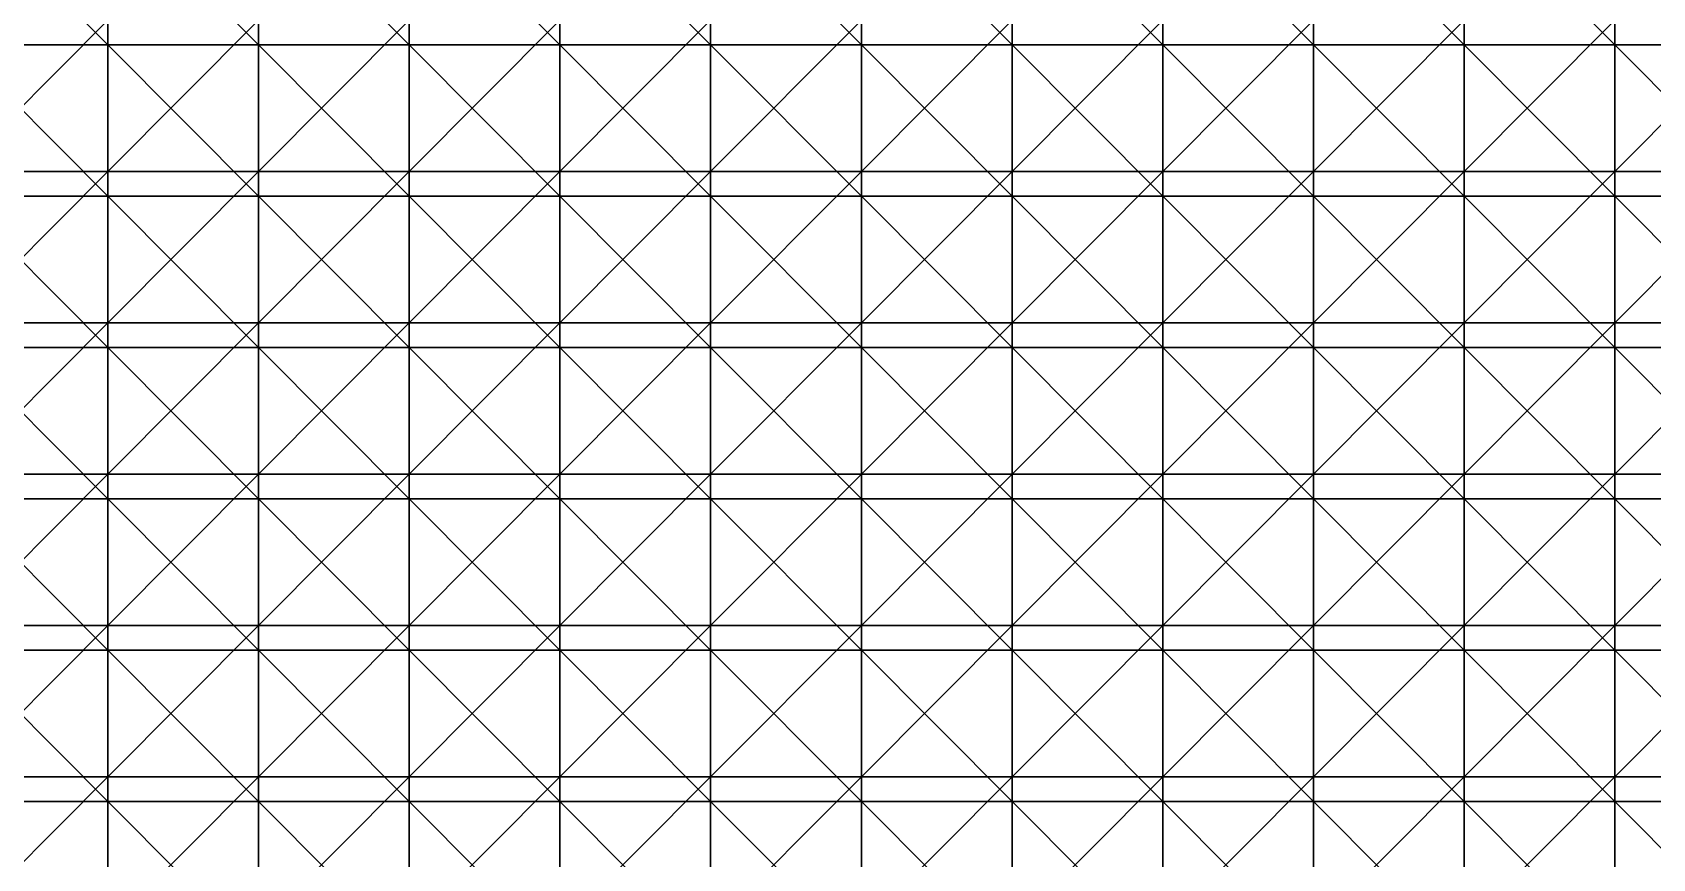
# Model space of a CAD drawing. Header units: inches. Extents: x 0 to 300, y 0 to 160.
# Drawn here: x 150 to 225, y 38.2 to 76.5 of the extents above; entities that cross this region are included whole.
import ezdxf

# ---------------------------------------------------------------- set-up
doc = ezdxf.new("R2010")
doc.units = ezdxf.units.IN
doc.header["$LTSCALE"] = 198.929398
doc.header["$MEASUREMENT"] = 0
doc.layers.add('4', color=7, linetype='CONTINUOUS')
doc.layers.add('6', color=7, linetype='CONTINUOUS')

msp = doc.modelspace()

# ---------------------------------------------------------------- linework, layer by layer
at = {"layer": '4', "linetype": 'CONTINUOUS'}
for points in [[(153.488, 70.063, -160), (146.512, 70.063, -160), (153.488, 77.07, -160), (153.488, 70.063, -160)], [(153.488, 77.07, -160), (146.512, 70.063, -160), (146.512, 77.07, -160), (153.488, 77.07, -160)], [(160.465, 70.063, -160), (153.488, 70.063, -160), (160.465, 77.07, -160), (160.465, 70.063, -160)], [(160.465, 77.07, -160), (153.488, 70.063, -160), (153.488, 77.07, -160), (160.465, 77.07, -160)], [(167.442, 70.063, -160), (160.465, 70.063, -160), (167.442, 77.07, -160), (167.442, 70.063, -160)], [(167.442, 77.07, -160), (160.465, 70.063, -160), (160.465, 77.07, -160), (167.442, 77.07, -160)], [(174.419, 70.063, -160), (167.442, 70.063, -160), (174.419, 77.07, -160), (174.419, 70.063, -160)], [(174.419, 77.07, -160), (167.442, 70.063, -160), (167.442, 77.07, -160), (174.419, 77.07, -160)], [(181.395, 70.063, -160), (174.419, 70.063, -160), (181.395, 77.07, -160), (181.395, 70.063, -160)], [(181.395, 77.07, -160), (174.419, 70.063, -160), (174.419, 77.07, -160), (181.395, 77.07, -160)], [(188.372, 70.063, -160), (181.395, 70.063, -160), (188.372, 77.07, -160), (188.372, 70.063, -160)], [(188.372, 77.07, -160), (181.395, 70.063, -160), (181.395, 77.07, -160), (188.372, 77.07, -160)], [(195.349, 70.063, -160), (188.372, 70.063, -160), (195.349, 77.07, -160), (195.349, 70.063, -160)], [(195.349, 77.07, -160), (188.372, 70.063, -160), (188.372, 77.07, -160), (195.349, 77.07, -160)], [(202.326, 70.063, -160), (195.349, 70.063, -160), (202.326, 77.07, -160), (202.326, 70.063, -160)], [(202.326, 77.07, -160), (195.349, 70.063, -160), (195.349, 77.07, -160), (202.326, 77.07, -160)], [(209.302, 70.063, -160), (202.326, 70.063, -160), (209.302, 77.07, -160), (209.302, 70.063, -160)], [(209.302, 77.07, -160), (202.326, 70.063, -160), (202.326, 77.07, -160), (209.302, 77.07, -160)], [(216.279, 70.063, -160), (209.302, 70.063, -160), (216.279, 77.07, -160), (216.279, 70.063, -160)], [(216.279, 77.07, -160), (209.302, 70.063, -160), (209.302, 77.07, -160), (216.279, 77.07, -160)], [(223.256, 70.063, -160), (216.279, 70.063, -160), (223.256, 77.07, -160), (223.256, 70.063, -160)], [(223.256, 77.07, -160), (216.279, 70.063, -160), (216.279, 77.07, -160), (223.256, 77.07, -160)], [(230.233, 70.063, -160), (223.256, 70.063, -160), (230.233, 77.07, -160), (230.233, 70.063, -160)], [(230.233, 77.07, -160), (223.256, 70.063, -160), (223.256, 77.07, -160), (230.233, 77.07, -160)], [(153.488, 63.056, -160), (146.512, 63.056, -160), (153.488, 70.063, -160), (153.488, 63.056, -160)], [(153.488, 70.063, -160), (146.512, 63.056, -160), (146.512, 70.063, -160), (153.488, 70.063, -160)], [(160.465, 63.056, -160), (153.488, 63.056, -160), (160.465, 70.063, -160), (160.465, 63.056, -160)], [(160.465, 70.063, -160), (153.488, 63.056, -160), (153.488, 70.063, -160), (160.465, 70.063, -160)], [(167.442, 63.056, -160), (160.465, 63.056, -160), (167.442, 70.063, -160), (167.442, 63.056, -160)], [(167.442, 70.063, -160), (160.465, 63.056, -160), (160.465, 70.063, -160), (167.442, 70.063, -160)], [(174.419, 63.056, -160), (167.442, 63.056, -160), (174.419, 70.063, -160), (174.419, 63.056, -160)], [(174.419, 70.063, -160), (167.442, 63.056, -160), (167.442, 70.063, -160), (174.419, 70.063, -160)], [(181.395, 63.056, -160), (174.419, 63.056, -160), (181.395, 70.063, -160), (181.395, 63.056, -160)], [(181.395, 70.063, -160), (174.419, 63.056, -160), (174.419, 70.063, -160), (181.395, 70.063, -160)], [(188.372, 63.056, -160), (181.395, 63.056, -160), (188.372, 70.063, -160), (188.372, 63.056, -160)], [(188.372, 70.063, -160), (181.395, 63.056, -160), (181.395, 70.063, -160), (188.372, 70.063, -160)], [(195.349, 63.056, -160), (188.372, 63.056, -160), (195.349, 70.063, -160), (195.349, 63.056, -160)], [(195.349, 70.063, -160), (188.372, 63.056, -160), (188.372, 70.063, -160), (195.349, 70.063, -160)], [(202.326, 63.056, -160), (195.349, 63.056, -160), (202.326, 70.063, -160), (202.326, 63.056, -160)], [(202.326, 70.063, -160), (195.349, 63.056, -160), (195.349, 70.063, -160), (202.326, 70.063, -160)], [(209.302, 63.056, -160), (202.326, 63.056, -160), (209.302, 70.063, -160), (209.302, 63.056, -160)], [(209.302, 70.063, -160), (202.326, 63.056, -160), (202.326, 70.063, -160), (209.302, 70.063, -160)], [(216.279, 63.056, -160), (209.302, 63.056, -160), (216.279, 70.063, -160), (216.279, 63.056, -160)], [(216.279, 70.063, -160), (209.302, 63.056, -160), (209.302, 70.063, -160), (216.279, 70.063, -160)], [(223.256, 63.056, -160), (216.279, 63.056, -160), (223.256, 70.063, -160), (223.256, 63.056, -160)], [(223.256, 70.063, -160), (216.279, 63.056, -160), (216.279, 70.063, -160), (223.256, 70.063, -160)], [(230.233, 63.056, -160), (223.256, 63.056, -160), (230.233, 70.063, -160), (230.233, 63.056, -160)], [(230.233, 70.063, -160), (223.256, 63.056, -160), (223.256, 70.063, -160), (230.233, 70.063, -160)], [(153.488, 56.049, -160), (146.512, 56.049, -160), (153.488, 63.056, -160), (153.488, 56.049, -160)], [(153.488, 63.056, -160), (146.512, 56.049, -160), (146.512, 63.056, -160), (153.488, 63.056, -160)], [(160.465, 56.049, -160), (153.488, 56.049, -160), (160.465, 63.056, -160), (160.465, 56.049, -160)], [(160.465, 63.056, -160), (153.488, 56.049, -160), (153.488, 63.056, -160), (160.465, 63.056, -160)], [(167.442, 56.049, -160), (160.465, 56.049, -160), (167.442, 63.056, -160), (167.442, 56.049, -160)], [(167.442, 63.056, -160), (160.465, 56.049, -160), (160.465, 63.056, -160), (167.442, 63.056, -160)], [(174.419, 56.049, -160), (167.442, 56.049, -160), (174.419, 63.056, -160), (174.419, 56.049, -160)], [(174.419, 63.056, -160), (167.442, 56.049, -160), (167.442, 63.056, -160), (174.419, 63.056, -160)], [(181.395, 56.049, -160), (174.419, 56.049, -160), (181.395, 63.056, -160), (181.395, 56.049, -160)], [(181.395, 63.056, -160), (174.419, 56.049, -160), (174.419, 63.056, -160), (181.395, 63.056, -160)], [(188.372, 56.049, -160), (181.395, 56.049, -160), (188.372, 63.056, -160), (188.372, 56.049, -160)], [(188.372, 63.056, -160), (181.395, 56.049, -160), (181.395, 63.056, -160), (188.372, 63.056, -160)], [(195.349, 56.049, -160), (188.372, 56.049, -160), (195.349, 63.056, -160), (195.349, 56.049, -160)], [(195.349, 63.056, -160), (188.372, 56.049, -160), (188.372, 63.056, -160), (195.349, 63.056, -160)], [(202.326, 56.049, -160), (195.349, 56.049, -160), (202.326, 63.056, -160), (202.326, 56.049, -160)], [(202.326, 63.056, -160), (195.349, 56.049, -160), (195.349, 63.056, -160), (202.326, 63.056, -160)], [(209.302, 56.049, -160), (202.326, 56.049, -160), (209.302, 63.056, -160), (209.302, 56.049, -160)], [(209.302, 63.056, -160), (202.326, 56.049, -160), (202.326, 63.056, -160), (209.302, 63.056, -160)], [(216.279, 56.049, -160), (209.302, 56.049, -160), (216.279, 63.056, -160), (216.279, 56.049, -160)], [(216.279, 63.056, -160), (209.302, 56.049, -160), (209.302, 63.056, -160), (216.279, 63.056, -160)], [(223.256, 56.049, -160), (216.279, 56.049, -160), (223.256, 63.056, -160), (223.256, 56.049, -160)], [(223.256, 63.056, -160), (216.279, 56.049, -160), (216.279, 63.056, -160), (223.256, 63.056, -160)], [(230.233, 56.049, -160), (223.256, 56.049, -160), (230.233, 63.056, -160), (230.233, 56.049, -160)], [(230.233, 63.056, -160), (223.256, 56.049, -160), (223.256, 63.056, -160), (230.233, 63.056, -160)], [(153.488, 49.042, -160), (146.512, 49.042, -160), (153.488, 56.049, -160), (153.488, 49.042, -160)], [(153.488, 56.049, -160), (146.512, 49.042, -160), (146.512, 56.049, -160), (153.488, 56.049, -160)], [(160.465, 49.042, -160), (153.488, 49.042, -160), (160.465, 56.049, -160), (160.465, 49.042, -160)], [(160.465, 56.049, -160), (153.488, 49.042, -160), (153.488, 56.049, -160), (160.465, 56.049, -160)], [(167.442, 49.042, -160), (160.465, 49.042, -160), (167.442, 56.049, -160), (167.442, 49.042, -160)], [(167.442, 56.049, -160), (160.465, 49.042, -160), (160.465, 56.049, -160), (167.442, 56.049, -160)], [(174.419, 49.042, -160), (167.442, 49.042, -160), (174.419, 56.049, -160), (174.419, 49.042, -160)], [(174.419, 56.049, -160), (167.442, 49.042, -160), (167.442, 56.049, -160), (174.419, 56.049, -160)], [(181.395, 49.042, -160), (174.419, 49.042, -160), (181.395, 56.049, -160), (181.395, 49.042, -160)], [(181.395, 56.049, -160), (174.419, 49.042, -160), (174.419, 56.049, -160), (181.395, 56.049, -160)], [(188.372, 49.042, -160), (181.395, 49.042, -160), (188.372, 56.049, -160), (188.372, 49.042, -160)], [(188.372, 56.049, -160), (181.395, 49.042, -160), (181.395, 56.049, -160), (188.372, 56.049, -160)], [(195.349, 49.042, -160), (188.372, 49.042, -160), (195.349, 56.049, -160), (195.349, 49.042, -160)], [(195.349, 56.049, -160), (188.372, 49.042, -160), (188.372, 56.049, -160), (195.349, 56.049, -160)], [(202.326, 49.042, -160), (195.349, 49.042, -160), (202.326, 56.049, -160), (202.326, 49.042, -160)], [(202.326, 56.049, -160), (195.349, 49.042, -160), (195.349, 56.049, -160), (202.326, 56.049, -160)], [(209.302, 49.042, -160), (202.326, 49.042, -160), (209.302, 56.049, -160), (209.302, 49.042, -160)], [(209.302, 56.049, -160), (202.326, 49.042, -160), (202.326, 56.049, -160), (209.302, 56.049, -160)], [(216.279, 49.042, -160), (209.302, 49.042, -160), (216.279, 56.049, -160), (216.279, 49.042, -160)], [(216.279, 56.049, -160), (209.302, 49.042, -160), (209.302, 56.049, -160), (216.279, 56.049, -160)], [(223.256, 49.042, -160), (216.279, 49.042, -160), (223.256, 56.049, -160), (223.256, 49.042, -160)], [(223.256, 56.049, -160), (216.279, 49.042, -160), (216.279, 56.049, -160), (223.256, 56.049, -160)], [(230.233, 49.042, -160), (223.256, 49.042, -160), (230.233, 56.049, -160), (230.233, 49.042, -160)], [(230.233, 56.049, -160), (223.256, 49.042, -160), (223.256, 56.049, -160), (230.233, 56.049, -160)], [(153.488, 42.035, -160), (146.512, 42.035, -160), (153.488, 49.042, -160), (153.488, 42.035, -160)], [(153.488, 49.042, -160), (146.512, 42.035, -160), (146.512, 49.042, -160), (153.488, 49.042, -160)], [(160.465, 42.035, -160), (153.488, 42.035, -160), (160.465, 49.042, -160), (160.465, 42.035, -160)], [(160.465, 49.042, -160), (153.488, 42.035, -160), (153.488, 49.042, -160), (160.465, 49.042, -160)], [(167.442, 42.035, -160), (160.465, 42.035, -160), (167.442, 49.042, -160), (167.442, 42.035, -160)], [(167.442, 49.042, -160), (160.465, 42.035, -160), (160.465, 49.042, -160), (167.442, 49.042, -160)], [(174.419, 42.035, -160), (167.442, 42.035, -160), (174.419, 49.042, -160), (174.419, 42.035, -160)], [(174.419, 49.042, -160), (167.442, 42.035, -160), (167.442, 49.042, -160), (174.419, 49.042, -160)], [(181.395, 42.035, -160), (174.419, 42.035, -160), (181.395, 49.042, -160), (181.395, 42.035, -160)], [(181.395, 49.042, -160), (174.419, 42.035, -160), (174.419, 49.042, -160), (181.395, 49.042, -160)], [(188.372, 42.035, -160), (181.395, 42.035, -160), (188.372, 49.042, -160), (188.372, 42.035, -160)], [(188.372, 49.042, -160), (181.395, 42.035, -160), (181.395, 49.042, -160), (188.372, 49.042, -160)], [(195.349, 42.035, -160), (188.372, 42.035, -160), (195.349, 49.042, -160), (195.349, 42.035, -160)], [(195.349, 49.042, -160), (188.372, 42.035, -160), (188.372, 49.042, -160), (195.349, 49.042, -160)], [(202.326, 42.035, -160), (195.349, 42.035, -160), (202.326, 49.042, -160), (202.326, 42.035, -160)], [(202.326, 49.042, -160), (195.349, 42.035, -160), (195.349, 49.042, -160), (202.326, 49.042, -160)], [(209.302, 42.035, -160), (202.326, 42.035, -160), (209.302, 49.042, -160), (209.302, 42.035, -160)], [(209.302, 49.042, -160), (202.326, 42.035, -160), (202.326, 49.042, -160), (209.302, 49.042, -160)], [(216.279, 42.035, -160), (209.302, 42.035, -160), (216.279, 49.042, -160), (216.279, 42.035, -160)], [(216.279, 49.042, -160), (209.302, 42.035, -160), (209.302, 49.042, -160), (216.279, 49.042, -160)], [(223.256, 42.035, -160), (216.279, 42.035, -160), (223.256, 49.042, -160), (223.256, 42.035, -160)], [(223.256, 49.042, -160), (216.279, 42.035, -160), (216.279, 49.042, -160), (223.256, 49.042, -160)], [(230.233, 42.035, -160), (223.256, 42.035, -160), (230.233, 49.042, -160), (230.233, 42.035, -160)], [(230.233, 49.042, -160), (223.256, 42.035, -160), (223.256, 49.042, -160), (230.233, 49.042, -160)], [(153.488, 35.028, -160), (146.512, 35.028, -160), (153.488, 42.035, -160), (153.488, 35.028, -160)], [(153.488, 42.035, -160), (146.512, 35.028, -160), (146.512, 42.035, -160), (153.488, 42.035, -160)], [(160.465, 35.028, -160), (153.488, 35.028, -160), (160.465, 42.035, -160), (160.465, 35.028, -160)], [(160.465, 42.035, -160), (153.488, 35.028, -160), (153.488, 42.035, -160), (160.465, 42.035, -160)], [(167.442, 35.028, -160), (160.465, 35.028, -160), (167.442, 42.035, -160), (167.442, 35.028, -160)], [(167.442, 42.035, -160), (160.465, 35.028, -160), (160.465, 42.035, -160), (167.442, 42.035, -160)], [(174.419, 35.028, -160), (167.442, 35.028, -160), (174.419, 42.035, -160), (174.419, 35.028, -160)], [(174.419, 42.035, -160), (167.442, 35.028, -160), (167.442, 42.035, -160), (174.419, 42.035, -160)], [(181.395, 35.028, -160), (174.419, 35.028, -160), (181.395, 42.035, -160), (181.395, 35.028, -160)], [(181.395, 42.035, -160), (174.419, 35.028, -160), (174.419, 42.035, -160), (181.395, 42.035, -160)], [(188.372, 35.028, -160), (181.395, 35.028, -160), (188.372, 42.035, -160), (188.372, 35.028, -160)], [(188.372, 42.035, -160), (181.395, 35.028, -160), (181.395, 42.035, -160), (188.372, 42.035, -160)], [(195.349, 35.028, -160), (188.372, 35.028, -160), (195.349, 42.035, -160), (195.349, 35.028, -160)], [(195.349, 42.035, -160), (188.372, 35.028, -160), (188.372, 42.035, -160), (195.349, 42.035, -160)], [(202.326, 35.028, -160), (195.349, 35.028, -160), (202.326, 42.035, -160), (202.326, 35.028, -160)], [(202.326, 42.035, -160), (195.349, 35.028, -160), (195.349, 42.035, -160), (202.326, 42.035, -160)], [(209.302, 35.028, -160), (202.326, 35.028, -160), (209.302, 42.035, -160), (209.302, 35.028, -160)], [(209.302, 42.035, -160), (202.326, 35.028, -160), (202.326, 42.035, -160), (209.302, 42.035, -160)], [(216.279, 35.028, -160), (209.302, 35.028, -160), (216.279, 42.035, -160), (216.279, 35.028, -160)], [(216.279, 42.035, -160), (209.302, 35.028, -160), (209.302, 42.035, -160), (216.279, 42.035, -160)], [(223.256, 35.028, -160), (216.279, 35.028, -160), (223.256, 42.035, -160), (223.256, 35.028, -160)], [(223.256, 42.035, -160), (216.279, 35.028, -160), (216.279, 42.035, -160), (223.256, 42.035, -160)], [(230.233, 35.028, -160), (223.256, 35.028, -160), (230.233, 42.035, -160), (230.233, 35.028, -160)], [(230.233, 42.035, -160), (223.256, 35.028, -160), (223.256, 42.035, -160), (230.233, 42.035, -160)]]:
    msp.add_3dface(points, dxfattribs=at)
at = {"layer": '6', "linetype": 'CONTINUOUS'}
for points in [[(153.488, 82.93), (146.512, 82.93), (153.488, 75.923), (153.488, 82.93)], [(153.488, 75.923), (146.512, 82.93), (146.512, 75.923), (153.488, 75.923)], [(160.465, 82.93), (153.488, 82.93), (160.465, 75.923), (160.465, 82.93)], [(160.465, 75.923), (153.488, 82.93), (153.488, 75.923), (160.465, 75.923)], [(167.442, 82.93), (160.465, 82.93), (167.442, 75.923), (167.442, 82.93)], [(167.442, 75.923), (160.465, 82.93), (160.465, 75.923), (167.442, 75.923)], [(174.419, 82.93), (167.442, 82.93), (174.419, 75.923), (174.419, 82.93)], [(174.419, 75.923), (167.442, 82.93), (167.442, 75.923), (174.419, 75.923)], [(181.395, 82.93), (174.419, 82.93), (181.395, 75.923), (181.395, 82.93)], [(181.395, 75.923), (174.419, 82.93), (174.419, 75.923), (181.395, 75.923)], [(188.372, 82.93), (181.395, 82.93), (188.372, 75.923), (188.372, 82.93)], [(188.372, 75.923), (181.395, 82.93), (181.395, 75.923), (188.372, 75.923)], [(195.349, 82.93), (188.372, 82.93), (195.349, 75.923), (195.349, 82.93)], [(195.349, 75.923), (188.372, 82.93), (188.372, 75.923), (195.349, 75.923)], [(202.326, 82.93), (195.349, 82.93), (202.326, 75.923), (202.326, 82.93)], [(202.326, 75.923), (195.349, 82.93), (195.349, 75.923), (202.326, 75.923)], [(209.302, 82.93), (202.326, 82.93), (209.302, 75.923), (209.302, 82.93)], [(209.302, 75.923), (202.326, 82.93), (202.326, 75.923), (209.302, 75.923)], [(216.279, 82.93), (209.302, 82.93), (216.279, 75.923), (216.279, 82.93)], [(216.279, 75.923), (209.302, 82.93), (209.302, 75.923), (216.279, 75.923)], [(223.256, 82.93), (216.279, 82.93), (223.256, 75.923), (223.256, 82.93)], [(223.256, 75.923), (216.279, 82.93), (216.279, 75.923), (223.256, 75.923)], [(230.233, 82.93), (223.256, 82.93), (230.233, 75.923), (230.233, 82.93)], [(230.233, 75.923), (223.256, 82.93), (223.256, 75.923), (230.233, 75.923)], [(153.488, 75.923), (146.512, 75.923), (153.488, 68.916), (153.488, 75.923)], [(153.488, 68.916), (146.512, 75.923), (146.512, 68.916), (153.488, 68.916)], [(160.465, 75.923), (153.488, 75.923), (160.465, 68.916), (160.465, 75.923)], [(160.465, 68.916), (153.488, 75.923), (153.488, 68.916), (160.465, 68.916)], [(167.442, 75.923), (160.465, 75.923), (167.442, 68.916), (167.442, 75.923)], [(167.442, 68.916), (160.465, 75.923), (160.465, 68.916), (167.442, 68.916)], [(174.419, 75.923), (167.442, 75.923), (174.419, 68.916), (174.419, 75.923)], [(174.419, 68.916), (167.442, 75.923), (167.442, 68.916), (174.419, 68.916)], [(181.395, 75.923), (174.419, 75.923), (181.395, 68.916), (181.395, 75.923)], [(181.395, 68.916), (174.419, 75.923), (174.419, 68.916), (181.395, 68.916)], [(188.372, 75.923), (181.395, 75.923), (188.372, 68.916), (188.372, 75.923)], [(188.372, 68.916), (181.395, 75.923), (181.395, 68.916), (188.372, 68.916)], [(195.349, 75.923), (188.372, 75.923), (195.349, 68.916), (195.349, 75.923)], [(195.349, 68.916), (188.372, 75.923), (188.372, 68.916), (195.349, 68.916)], [(202.326, 75.923), (195.349, 75.923), (202.326, 68.916), (202.326, 75.923)], [(202.326, 68.916), (195.349, 75.923), (195.349, 68.916), (202.326, 68.916)], [(209.302, 75.923), (202.326, 75.923), (209.302, 68.916), (209.302, 75.923)], [(209.302, 68.916), (202.326, 75.923), (202.326, 68.916), (209.302, 68.916)], [(216.279, 75.923), (209.302, 75.923), (216.279, 68.916), (216.279, 75.923)], [(216.279, 68.916), (209.302, 75.923), (209.302, 68.916), (216.279, 68.916)], [(223.256, 75.923), (216.279, 75.923), (223.256, 68.916), (223.256, 75.923)], [(223.256, 68.916), (216.279, 75.923), (216.279, 68.916), (223.256, 68.916)], [(230.233, 75.923), (223.256, 75.923), (230.233, 68.916), (230.233, 75.923)], [(230.233, 68.916), (223.256, 75.923), (223.256, 68.916), (230.233, 68.916)], [(153.488, 68.916), (146.512, 68.916), (153.488, 61.909), (153.488, 68.916)], [(153.488, 61.909), (146.512, 68.916), (146.512, 61.909), (153.488, 61.909)], [(160.465, 68.916), (153.488, 68.916), (160.465, 61.909), (160.465, 68.916)], [(160.465, 61.909), (153.488, 68.916), (153.488, 61.909), (160.465, 61.909)], [(167.442, 68.916), (160.465, 68.916), (167.442, 61.909), (167.442, 68.916)], [(167.442, 61.909), (160.465, 68.916), (160.465, 61.909), (167.442, 61.909)], [(174.419, 68.916), (167.442, 68.916), (174.419, 61.909), (174.419, 68.916)], [(174.419, 61.909), (167.442, 68.916), (167.442, 61.909), (174.419, 61.909)], [(181.395, 68.916), (174.419, 68.916), (181.395, 61.909), (181.395, 68.916)], [(181.395, 61.909), (174.419, 68.916), (174.419, 61.909), (181.395, 61.909)], [(188.372, 68.916), (181.395, 68.916), (188.372, 61.909), (188.372, 68.916)], [(188.372, 61.909), (181.395, 68.916), (181.395, 61.909), (188.372, 61.909)], [(195.349, 68.916), (188.372, 68.916), (195.349, 61.909), (195.349, 68.916)], [(195.349, 61.909), (188.372, 68.916), (188.372, 61.909), (195.349, 61.909)], [(202.326, 68.916), (195.349, 68.916), (202.326, 61.909), (202.326, 68.916)], [(202.326, 61.909), (195.349, 68.916), (195.349, 61.909), (202.326, 61.909)], [(209.302, 68.916), (202.326, 68.916), (209.302, 61.909), (209.302, 68.916)], [(209.302, 61.909), (202.326, 68.916), (202.326, 61.909), (209.302, 61.909)], [(216.279, 68.916), (209.302, 68.916), (216.279, 61.909), (216.279, 68.916)], [(216.279, 61.909), (209.302, 68.916), (209.302, 61.909), (216.279, 61.909)], [(223.256, 68.916), (216.279, 68.916), (223.256, 61.909), (223.256, 68.916)], [(223.256, 61.909), (216.279, 68.916), (216.279, 61.909), (223.256, 61.909)], [(230.233, 68.916), (223.256, 68.916), (230.233, 61.909), (230.233, 68.916)], [(230.233, 61.909), (223.256, 68.916), (223.256, 61.909), (230.233, 61.909)], [(153.488, 61.909), (146.512, 61.909), (153.488, 54.902), (153.488, 61.909)], [(153.488, 54.902), (146.512, 61.909), (146.512, 54.902), (153.488, 54.902)], [(160.465, 61.909), (153.488, 61.909), (160.465, 54.902), (160.465, 61.909)], [(160.465, 54.902), (153.488, 61.909), (153.488, 54.902), (160.465, 54.902)], [(167.442, 61.909), (160.465, 61.909), (167.442, 54.902), (167.442, 61.909)], [(167.442, 54.902), (160.465, 61.909), (160.465, 54.902), (167.442, 54.902)], [(174.419, 61.909), (167.442, 61.909), (174.419, 54.902), (174.419, 61.909)], [(174.419, 54.902), (167.442, 61.909), (167.442, 54.902), (174.419, 54.902)], [(181.395, 61.909), (174.419, 61.909), (181.395, 54.902), (181.395, 61.909)], [(181.395, 54.902), (174.419, 61.909), (174.419, 54.902), (181.395, 54.902)], [(188.372, 61.909), (181.395, 61.909), (188.372, 54.902), (188.372, 61.909)], [(188.372, 54.902), (181.395, 61.909), (181.395, 54.902), (188.372, 54.902)], [(195.349, 61.909), (188.372, 61.909), (195.349, 54.902), (195.349, 61.909)], [(195.349, 54.902), (188.372, 61.909), (188.372, 54.902), (195.349, 54.902)], [(202.326, 61.909), (195.349, 61.909), (202.326, 54.902), (202.326, 61.909)], [(202.326, 54.902), (195.349, 61.909), (195.349, 54.902), (202.326, 54.902)], [(209.302, 61.909), (202.326, 61.909), (209.302, 54.902), (209.302, 61.909)], [(209.302, 54.902), (202.326, 61.909), (202.326, 54.902), (209.302, 54.902)], [(216.279, 61.909), (209.302, 61.909), (216.279, 54.902), (216.279, 61.909)], [(216.279, 54.902), (209.302, 61.909), (209.302, 54.902), (216.279, 54.902)], [(223.256, 61.909), (216.279, 61.909), (223.256, 54.902), (223.256, 61.909)], [(223.256, 54.902), (216.279, 61.909), (216.279, 54.902), (223.256, 54.902)], [(230.233, 61.909), (223.256, 61.909), (230.233, 54.902), (230.233, 61.909)], [(230.233, 54.902), (223.256, 61.909), (223.256, 54.902), (230.233, 54.902)], [(153.488, 54.902), (146.512, 54.902), (153.488, 47.895), (153.488, 54.902)], [(153.488, 47.895), (146.512, 54.902), (146.512, 47.895), (153.488, 47.895)], [(160.465, 54.902), (153.488, 54.902), (160.465, 47.895), (160.465, 54.902)], [(160.465, 47.895), (153.488, 54.902), (153.488, 47.895), (160.465, 47.895)], [(167.442, 54.902), (160.465, 54.902), (167.442, 47.895), (167.442, 54.902)], [(167.442, 47.895), (160.465, 54.902), (160.465, 47.895), (167.442, 47.895)], [(174.419, 54.902), (167.442, 54.902), (174.419, 47.895), (174.419, 54.902)], [(174.419, 47.895), (167.442, 54.902), (167.442, 47.895), (174.419, 47.895)], [(181.395, 54.902), (174.419, 54.902), (181.395, 47.895), (181.395, 54.902)], [(181.395, 47.895), (174.419, 54.902), (174.419, 47.895), (181.395, 47.895)], [(188.372, 54.902), (181.395, 54.902), (188.372, 47.895), (188.372, 54.902)], [(188.372, 47.895), (181.395, 54.902), (181.395, 47.895), (188.372, 47.895)], [(195.349, 54.902), (188.372, 54.902), (195.349, 47.895), (195.349, 54.902)], [(195.349, 47.895), (188.372, 54.902), (188.372, 47.895), (195.349, 47.895)], [(202.326, 54.902), (195.349, 54.902), (202.326, 47.895), (202.326, 54.902)], [(202.326, 47.895), (195.349, 54.902), (195.349, 47.895), (202.326, 47.895)], [(209.302, 54.902), (202.326, 54.902), (209.302, 47.895), (209.302, 54.902)], [(209.302, 47.895), (202.326, 54.902), (202.326, 47.895), (209.302, 47.895)], [(216.279, 54.902), (209.302, 54.902), (216.279, 47.895), (216.279, 54.902)], [(216.279, 47.895), (209.302, 54.902), (209.302, 47.895), (216.279, 47.895)], [(223.256, 54.902), (216.279, 54.902), (223.256, 47.895), (223.256, 54.902)], [(223.256, 47.895), (216.279, 54.902), (216.279, 47.895), (223.256, 47.895)], [(230.233, 54.902), (223.256, 54.902), (230.233, 47.895), (230.233, 54.902)], [(230.233, 47.895), (223.256, 54.902), (223.256, 47.895), (230.233, 47.895)], [(153.488, 47.895), (146.512, 47.895), (153.488, 40.888), (153.488, 47.895)], [(153.488, 40.888), (146.512, 47.895), (146.512, 40.888), (153.488, 40.888)], [(160.465, 47.895), (153.488, 47.895), (160.465, 40.888), (160.465, 47.895)], [(160.465, 40.888), (153.488, 47.895), (153.488, 40.888), (160.465, 40.888)], [(167.442, 47.895), (160.465, 47.895), (167.442, 40.888), (167.442, 47.895)], [(167.442, 40.888), (160.465, 47.895), (160.465, 40.888), (167.442, 40.888)], [(174.419, 47.895), (167.442, 47.895), (174.419, 40.888), (174.419, 47.895)], [(174.419, 40.888), (167.442, 47.895), (167.442, 40.888), (174.419, 40.888)], [(181.395, 47.895), (174.419, 47.895), (181.395, 40.888), (181.395, 47.895)], [(181.395, 40.888), (174.419, 47.895), (174.419, 40.888), (181.395, 40.888)], [(188.372, 47.895), (181.395, 47.895), (188.372, 40.888), (188.372, 47.895)], [(188.372, 40.888), (181.395, 47.895), (181.395, 40.888), (188.372, 40.888)], [(195.349, 47.895), (188.372, 47.895), (195.349, 40.888), (195.349, 47.895)], [(195.349, 40.888), (188.372, 47.895), (188.372, 40.888), (195.349, 40.888)], [(202.326, 47.895), (195.349, 47.895), (202.326, 40.888), (202.326, 47.895)], [(202.326, 40.888), (195.349, 47.895), (195.349, 40.888), (202.326, 40.888)], [(209.302, 47.895), (202.326, 47.895), (209.302, 40.888), (209.302, 47.895)], [(209.302, 40.888), (202.326, 47.895), (202.326, 40.888), (209.302, 40.888)], [(216.279, 47.895), (209.302, 47.895), (216.279, 40.888), (216.279, 47.895)], [(216.279, 40.888), (209.302, 47.895), (209.302, 40.888), (216.279, 40.888)], [(223.256, 47.895), (216.279, 47.895), (223.256, 40.888), (223.256, 47.895)], [(223.256, 40.888), (216.279, 47.895), (216.279, 40.888), (223.256, 40.888)], [(230.233, 47.895), (223.256, 47.895), (230.233, 40.888), (230.233, 47.895)], [(230.233, 40.888), (223.256, 47.895), (223.256, 40.888), (230.233, 40.888)], [(153.488, 40.888), (146.512, 40.888), (153.488, 33.881), (153.488, 40.888)], [(153.488, 33.881), (146.512, 40.888), (146.512, 33.881), (153.488, 33.881)], [(160.465, 40.888), (153.488, 40.888), (160.465, 33.881), (160.465, 40.888)], [(160.465, 33.881), (153.488, 40.888), (153.488, 33.881), (160.465, 33.881)], [(167.442, 40.888), (160.465, 40.888), (167.442, 33.881), (167.442, 40.888)], [(167.442, 33.881), (160.465, 40.888), (160.465, 33.881), (167.442, 33.881)], [(174.419, 40.888), (167.442, 40.888), (174.419, 33.881), (174.419, 40.888)], [(174.419, 33.881), (167.442, 40.888), (167.442, 33.881), (174.419, 33.881)], [(181.395, 40.888), (174.419, 40.888), (181.395, 33.881), (181.395, 40.888)], [(181.395, 33.881), (174.419, 40.888), (174.419, 33.881), (181.395, 33.881)], [(188.372, 40.888), (181.395, 40.888), (188.372, 33.881), (188.372, 40.888)], [(188.372, 33.881), (181.395, 40.888), (181.395, 33.881), (188.372, 33.881)], [(195.349, 40.888), (188.372, 40.888), (195.349, 33.881), (195.349, 40.888)], [(195.349, 33.881), (188.372, 40.888), (188.372, 33.881), (195.349, 33.881)], [(202.326, 40.888), (195.349, 40.888), (202.326, 33.881), (202.326, 40.888)], [(202.326, 33.881), (195.349, 40.888), (195.349, 33.881), (202.326, 33.881)], [(209.302, 40.888), (202.326, 40.888), (209.302, 33.881), (209.302, 40.888)], [(209.302, 33.881), (202.326, 40.888), (202.326, 33.881), (209.302, 33.881)], [(216.279, 40.888), (209.302, 40.888), (216.279, 33.881), (216.279, 40.888)], [(216.279, 33.881), (209.302, 40.888), (209.302, 33.881), (216.279, 33.881)], [(223.256, 40.888), (216.279, 40.888), (223.256, 33.881), (223.256, 40.888)], [(223.256, 33.881), (216.279, 40.888), (216.279, 33.881), (223.256, 33.881)], [(230.233, 40.888), (223.256, 40.888), (230.233, 33.881), (230.233, 40.888)], [(230.233, 33.881), (223.256, 40.888), (223.256, 33.881), (230.233, 33.881)]]:
    msp.add_3dface(points, dxfattribs=at)

doc.saveas('drawing.dxf')
